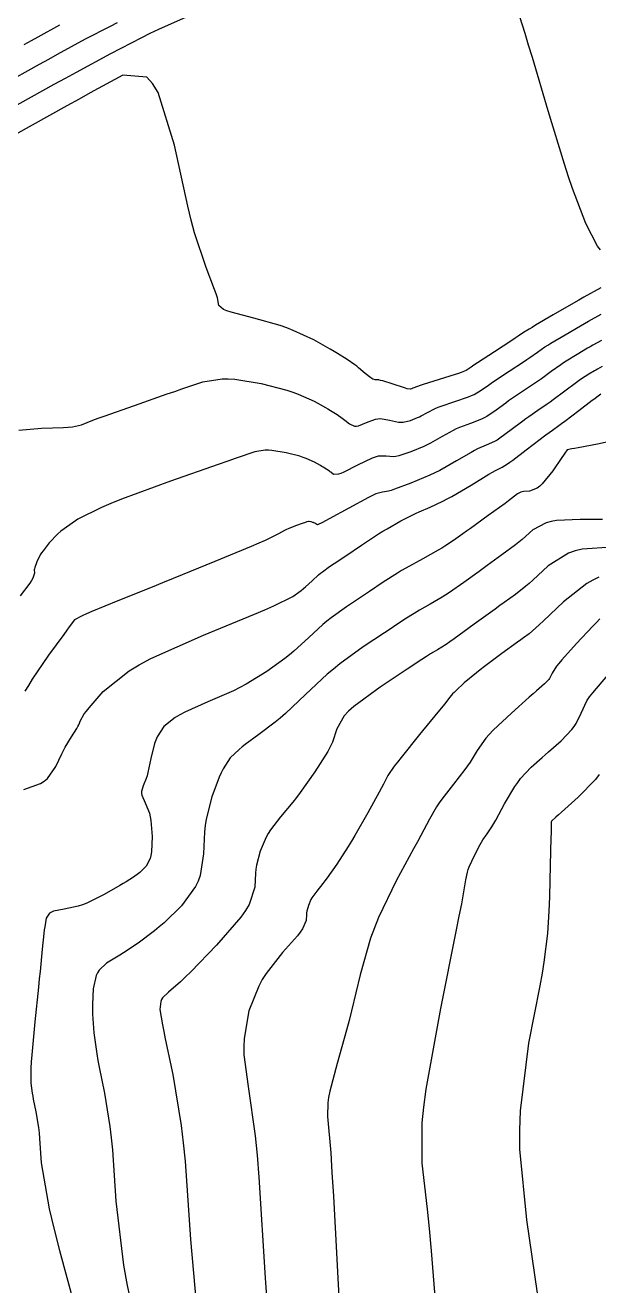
# Model space of a CAD drawing. Header units: metres. Extents: x 837117 to 838479, y 1189012 to 1191015.
# Drawn here: x 837662.7 to 837692.5, y 1190131.8 to 1190197.5 of the extents above; entities that cross this region are included whole.
import ezdxf

# ---------------------------------------------------------------- set-up
doc = ezdxf.new("R2010")
doc.units = ezdxf.units.M
doc.header["$LTSCALE"] = 0.3
doc.layers.add('COTAS 10', color=1, linetype='Continuous')
doc.layers.add('COTAS INT', color=252, linetype='Continuous')

msp = doc.modelspace()

# ---------------------------------------------------------------- linework, layer by layer
at = {"layer": 'COTAS 10'}
for points in [[(837662.329, 1190176.374), (837663.51, 1190176.481), (837664.659, 1190176.513), (837664.901, 1190176.53), (837665.111, 1190176.551), (837665.591, 1190176.654), (837666.175, 1190176.886), (837666.449, 1190176.988), (837666.773, 1190177.105), (837668.346, 1190177.664), (837670.042, 1190178.255), (837670.442, 1190178.393), (837670.812, 1190178.52), (837671.895, 1190178.884), (837672.902, 1190179.049), (837673.222, 1190179.05), (837673.561, 1190179.032), (837674.938, 1190178.806), (837676.271, 1190178.451), (837676.582, 1190178.352), (837676.869, 1190178.252), (837677.694, 1190177.886), (837678.279, 1190177.554), (837678.414, 1190177.476), (837678.538, 1190177.403), (837678.886, 1190177.187), (837679.15, 1190177.004), (837679.22, 1190176.951), (837679.289, 1190176.898), (837679.526, 1190176.698), (837679.801, 1190176.585), (837679.894, 1190176.585), (837679.994, 1190176.6), (837680.415, 1190176.769), (837680.884, 1190176.946), (837681.015, 1190176.965), (837681.147, 1190176.972), (837681.623, 1190176.891), (837682.082, 1190176.787), (837682.202, 1190176.78), (837682.318, 1190176.782), (837682.714, 1190176.868), (837683.078, 1190177.023), (837683.174, 1190177.069), (837683.268, 1190177.116), (837683.592, 1190177.299), (837684, 1190177.502), (837684.148, 1190177.562), (837684.31, 1190177.625), (837685.019, 1190177.864), (837685.718, 1190178.106), (837685.874, 1190178.17), (837686.014, 1190178.232), (837686.381, 1190178.446), (837686.763, 1190178.722), (837686.911, 1190178.824), (837687.078, 1190178.937), (837687.834, 1190179.437), (837688.594, 1190179.938), (837688.764, 1190180.052), (837688.915, 1190180.155), (837689.311, 1190180.438), (837689.702, 1190180.707), (837689.85, 1190180.801), (837690.015, 1190180.904), (837690.754, 1190181.345), (837691.559, 1190181.811), (837691.765, 1190181.93), (837691.965, 1190182.045), (837692.628, 1190182.42)], [(837692.7, 1190171.723), (837691.529, 1190171.713), (837690.3, 1190171.669), (837690.021, 1190171.619), (837689.769, 1190171.552), (837689.08, 1190171.175), (837688.519, 1190170.681), (837688.347, 1190170.54), (837688.168, 1190170.397), (837687.463, 1190169.869), (837686.703, 1190169.322), (837686.489, 1190169.168), (837686.275, 1190169.012), (837685.489, 1190168.44), (837684.736, 1190167.913), (837684.542, 1190167.785), (837684.354, 1190167.666), (837683.73, 1190167.3), (837683.174, 1190166.991), (837683.029, 1190166.906), (837682.89, 1190166.822), (837682.42, 1190166.522), (837681.819, 1190166.12), (837681.597, 1190165.971), (837681.349, 1190165.807), (837680.253, 1190165.079), (837679.027, 1190164.193), (837678.699, 1190163.929), (837678.374, 1190163.656), (837677.241, 1190162.605), (837676.198, 1190161.611), (837675.931, 1190161.376), (837675.674, 1190161.158), (837674.822, 1190160.512), (837674.113, 1190160.002), (837673.945, 1190159.868), (837673.79, 1190159.738), (837673.332, 1190159.298), (837672.957, 1190158.732), (837672.853, 1190158.524), (837672.749, 1190158.292), (837672.376, 1190157.268), (837672.081, 1190156.1), (837672.026, 1190155.778), (837671.984, 1190155.456), (837671.929, 1190154.299), (837671.766, 1190153.182), (837671.657, 1190152.886), (837671.518, 1190152.596), (837670.785, 1190151.597), (837669.881, 1190150.713), (837669.637, 1190150.496), (837669.394, 1190150.291), (837668.537, 1190149.65), (837667.771, 1190149.147), (837667.586, 1190149.029), (837667.413, 1190148.92), (837666.884, 1190148.602), (837666.505, 1190148.243), (837666.425, 1190148.107), (837666.357, 1190147.956), (837666.203, 1190147.278), (837666.158, 1190146.452), (837666.159, 1190146.206), (837666.166, 1190145.953), (837666.237, 1190144.981), (837666.386, 1190143.878), (837666.442, 1190143.544), (837666.504, 1190143.197), (837666.78, 1190141.839), (837667.064, 1190140.1), (837667.132, 1190139.513), (837667.194, 1190138.88), (837667.38, 1190136.211), (837667.775, 1190132.873), (837667.969, 1190131.817), (837668.2, 1190130.704)], [(837692.523, 1190158.435), (837692.33, 1190158.182), (837691.425, 1190157.246), (837690.566, 1190156.477), (837690.401, 1190156.329), (837690.268, 1190156.209), (837690.05, 1190156.01), (837690.041, 1190155.996), (837690.039, 1190155.992), (837690.037, 1190155.989), (837690.033, 1190155.979), (837690.024, 1190155.624), (837690.019, 1190155.404), (837690.012, 1190155.131), (837689.98, 1190153.704), (837689.935, 1190152.081), (837689.92, 1190151.684), (837689.905, 1190151.311), (837689.843, 1190150.153), (837689.65, 1190148.663), (837689.552, 1190148.08), (837689.435, 1190147.423), (837688.853, 1190144.434), (837688.407, 1190140.91), (837688.375, 1190139.916), (837688.383, 1190138.914), (837688.746, 1190135.23), (837689.307, 1190131.423)]]:
    msp.add_lwpolyline(points, dxfattribs=at)
at = {"layer": 'COTAS INT'}
for points in [[(837692.588, 1190185.762), (837692.432, 1190185.961), (837691.83, 1190187.13), (837691.146, 1190188.955), (837690.937, 1190189.569), (837690.72, 1190190.23), (837689.868, 1190193.009), (837689.048, 1190195.774), (837688.852, 1190196.425), (837688.669, 1190197.027), (837688.12, 1190198.792)], [(837671.198, 1190197.958), (837669.591, 1190197.24), (837669.146, 1190197.029), (837668.702, 1190196.812), (837667.097, 1190195.982), (837665.306, 1190195.006), (837664.745, 1190194.696), (837664.155, 1190194.37), (837661.787, 1190193.048)], [(837667.445, 1190197.582), (837667.083, 1190197.405), (837665.776, 1190196.73), (837664.319, 1190195.935), (837663.862, 1190195.683), (837663.382, 1190195.417), (837661.454, 1190194.342)], [(837662.609, 1190196.465), (837662.979, 1190196.67), (837663.332, 1190196.864), (837664.456, 1190197.477)], [(837692.605, 1190183.79), (837691.731, 1190183.296), (837691.468, 1190183.145), (837691.196, 1190182.988), (837690.135, 1190182.373), (837689.217, 1190181.834), (837689.034, 1190181.726), (837688.882, 1190181.635), (837688.593, 1190181.453), (837688.309, 1190181.26), (837688.16, 1190181.162), (837687.981, 1190181.044), (837687.082, 1190180.457), (837686.187, 1190179.872), (837686.01, 1190179.756), (837685.865, 1190179.66), (837685.597, 1190179.479), (837685.343, 1190179.374), (837685.206, 1190179.327), (837685.04, 1190179.272), (837684.202, 1190179.004), (837683.368, 1190178.742), (837683.205, 1190178.69), (837683.071, 1190178.646), (837682.835, 1190178.562), (837682.789, 1190178.536), (837682.776, 1190178.529), (837682.762, 1190178.523), (837682.711, 1190178.501), (837682.539, 1190178.528), (837682.45, 1190178.553), (837682.343, 1190178.585), (837681.805, 1190178.762), (837681.264, 1190178.935), (837681.154, 1190178.965), (837681.062, 1190178.986), (837680.875, 1190178.998), (837680.751, 1190179.024), (837680.698, 1190179.054), (837680.638, 1190179.095), (837680.354, 1190179.328), (837680.007, 1190179.621), (837679.907, 1190179.699), (837679.804, 1190179.776), (837679.418, 1190180.044), (837678.908, 1190180.36), (837678.727, 1190180.466), (837678.53, 1190180.582), (837677.672, 1190181.068), (837676.604, 1190181.57), (837676.273, 1190181.696), (837675.926, 1190181.816), (837674.548, 1190182.201), (837673.369, 1190182.514), (837673.149, 1190182.589), (837672.975, 1190182.658), (837672.728, 1190182.864), (837672.659, 1190183.272), (837672.597, 1190183.469), (837672.517, 1190183.701), (837672.071, 1190184.843), (837671.472, 1190186.658), (837671.296, 1190187.315), (837671.115, 1190188.039), (837670.421, 1190191.21), (837669.57, 1190193.967), (837669.289, 1190194.429), (837668.989, 1190194.761), (837667.742, 1190194.871), (837666.044, 1190193.942), (837665.459, 1190193.619), (837664.824, 1190193.266), (837662.119, 1190191.755)], [(837692.651, 1190181.049), (837692.199, 1190180.794), (837692.063, 1190180.716), (837691.922, 1190180.634), (837691.373, 1190180.316), (837690.814, 1190179.973), (837690.666, 1190179.877), (837690.522, 1190179.78), (837690.029, 1190179.423), (837689.521, 1190179.049), (837689.367, 1190178.941), (837689.208, 1190178.831), (837688.587, 1190178.416), (837687.969, 1190178.002), (837687.811, 1190177.892), (837687.66, 1190177.784), (837687.165, 1190177.413), (837686.685, 1190177.09), (837686.543, 1190177.012), (837686.396, 1190176.94), (837685.836, 1190176.724), (837685.252, 1190176.507), (837685.09, 1190176.435), (837684.929, 1190176.358), (837684.349, 1190176.036), (837683.747, 1190175.697), (837683.572, 1190175.608), (837683.393, 1190175.523), (837682.718, 1190175.235), (837682.097, 1190175.036), (837681.953, 1190175.007), (837681.82, 1190174.99), (837681.441, 1190175.02), (837681.029, 1190175.009), (837680.877, 1190174.966), (837680.707, 1190174.905), (837679.954, 1190174.54), (837679.237, 1190174.176), (837679.09, 1190174.116), (837678.964, 1190174.074), (837678.697, 1190174.068), (837678.57, 1190174.175), (837678.533, 1190174.203), (837678.496, 1190174.232), (837678.354, 1190174.33), (837678.168, 1190174.445), (837678.101, 1190174.485), (837678.029, 1190174.527), (837677.715, 1190174.705), (837677.273, 1190174.901), (837677.12, 1190174.954), (837676.953, 1190175.008), (837676.238, 1190175.198), (837675.5, 1190175.319), (837675.319, 1190175.328), (837675.147, 1190175.328), (837674.608, 1190175.239), (837673.644, 1190174.91), (837673.205, 1190174.757), (837672.691, 1190174.578), (837670.212, 1190173.711), (837667.669, 1190172.774), (837667.115, 1190172.551), (837666.626, 1190172.344), (837665.4, 1190171.731), (837664.684, 1190171.234), (837664.516, 1190171.101), (837664.36, 1190170.97), (837663.909, 1190170.51), (837663.585, 1190170.085), (837663.512, 1190169.976), (837663.444, 1190169.869), (837663.257, 1190169.514), (837663.153, 1190169.221), (837663.137, 1190169.154), (837663.128, 1190169.093), (837663.143, 1190168.924), (837663.061, 1190168.663), (837662.99, 1190168.545), (837662.899, 1190168.406), (837662.395, 1190167.74)], [(837692.674, 1190179.679), (837692.432, 1190179.542), (837692.36, 1190179.501), (837692.284, 1190179.458), (837691.991, 1190179.288), (837691.612, 1190179.043), (837691.483, 1190178.952), (837691.342, 1190178.852), (837690.747, 1190178.408), (837690.127, 1190177.944), (837689.971, 1190177.831), (837689.821, 1190177.724), (837689.339, 1190177.396), (837688.859, 1190177.066), (837688.712, 1190176.96), (837688.558, 1190176.846), (837687.95, 1190176.38), (837687.356, 1190175.947), (837687.211, 1190175.855), (837687.075, 1190175.775), (837686.653, 1190175.583), (837686.194, 1190175.39), (837686.033, 1190175.308), (837685.858, 1190175.214), (837685.106, 1190174.773), (837684.226, 1190174.277), (837683.97, 1190174.148), (837683.709, 1190174.023), (837682.722, 1190173.602), (837681.876, 1190173.29), (837681.704, 1190173.235), (837681.559, 1190173.192), (837681.259, 1190173.149), (837680.912, 1190173.047), (837680.738, 1190172.967), (837680.53, 1190172.865), (837679.494, 1190172.311), (837678.48, 1190171.752), (837678.285, 1190171.647), (837678.128, 1190171.563), (837677.868, 1190171.438), (837677.851, 1190171.452), (837677.841, 1190171.46), (837677.822, 1190171.473), (837677.797, 1190171.488), (837677.789, 1190171.494), (837677.779, 1190171.499), (837677.737, 1190171.523), (837677.677, 1190171.549), (837677.657, 1190171.557), (837677.634, 1190171.564), (837677.538, 1190171.589), (837677.439, 1190171.606), (837677.415, 1190171.607), (837677.392, 1190171.607), (837677.32, 1190171.595), (837677.19, 1190171.551), (837677.131, 1190171.53), (837677.062, 1190171.506), (837676.73, 1190171.39), (837676.35, 1190171.239), (837676.251, 1190171.194), (837676.155, 1190171.147), (837675.832, 1190170.964), (837675.139, 1190170.625), (837674.81, 1190170.48), (837674.421, 1190170.313), (837672.522, 1190169.523), (837670.358, 1190168.642), (837669.801, 1190168.416), (837669.264, 1190168.199), (837667.478, 1190167.481), (837666.12, 1190166.924), (837665.852, 1190166.807), (837665.631, 1190166.707), (837665.223, 1190166.483), (837664.954, 1190166.131), (837664.82, 1190165.949), (837664.661, 1190165.732), (837663.875, 1190164.644), (837663.024, 1190163.397), (837662.824, 1190163.079), (837662.64, 1190162.773)], [(837662.593, 1190157.653), (837663.458, 1190157.97), (837663.649, 1190158.091), (837663.819, 1190158.228), (837664.259, 1190158.844), (837664.568, 1190159.516), (837664.656, 1190159.687), (837664.745, 1190159.853), (837665.075, 1190160.399), (837665.35, 1190160.837), (837665.405, 1190160.935), (837665.45, 1190161.023), (837665.537, 1190161.254), (837665.735, 1190161.586), (837665.85, 1190161.737), (837665.991, 1190161.914), (837666.719, 1190162.766), (837668.065, 1190163.835), (837668.597, 1190164.149), (837669.197, 1190164.47), (837671.937, 1190165.695), (837674.59, 1190166.78), (837675.136, 1190167.014), (837675.6, 1190167.218), (837676.591, 1190167.715), (837677.022, 1190168.027), (837677.132, 1190168.115), (837677.239, 1190168.203), (837677.592, 1190168.528), (837677.928, 1190168.84), (837678.025, 1190168.921), (837678.122, 1190168.999), (837678.486, 1190169.262), (837678.971, 1190169.585), (837679.144, 1190169.702), (837679.335, 1190169.829), (837680.165, 1190170.387), (837681.05, 1190170.965), (837681.275, 1190171.105), (837681.491, 1190171.237), (837682.198, 1190171.641), (837682.829, 1190171.964), (837682.997, 1190172.044), (837683.163, 1190172.12), (837683.735, 1190172.361), (837684.398, 1190172.668), (837684.621, 1190172.786), (837684.86, 1190172.918), (837685.864, 1190173.51), (837686.787, 1190174.07), (837686.976, 1190174.181), (837687.136, 1190174.272), (837687.471, 1190174.443), (837687.753, 1190174.609), (837687.879, 1190174.698), (837688.027, 1190174.805), (837688.734, 1190175.347), (837689.456, 1190175.908), (837689.613, 1190176.027), (837689.75, 1190176.131), (837690.091, 1190176.375), (837690.435, 1190176.618), (837690.574, 1190176.721), (837690.733, 1190176.839), (837691.465, 1190177.393), (837692.163, 1190177.925), (837692.299, 1190178.028), (837692.411, 1190178.112), (837692.61, 1190178.259)], [(837693.464, 1190175.863), (837692.433, 1190175.634), (837691.44, 1190175.454), (837691.25, 1190175.42), (837691.098, 1190175.392), (837690.856, 1190175.347), (837690.74, 1190175.179), (837690.668, 1190175.074), (837690.578, 1190174.943), (837690.106, 1190174.257), (837689.565, 1190173.574), (837689.431, 1190173.445), (837689.304, 1190173.342), (837688.903, 1190173.188), (837688.591, 1190173.177), (837688.52, 1190173.164), (837688.456, 1190173.148), (837688.282, 1190173.052), (837687.968, 1190172.803), (837687.816, 1190172.69), (837687.636, 1190172.558), (837686.753, 1190171.919), (837685.827, 1190171.255), (837685.621, 1190171.106), (837685.437, 1190170.973), (837684.951, 1190170.621), (837684.495, 1190170.323), (837684.33, 1190170.224), (837684.147, 1190170.118), (837683.344, 1190169.675), (837682.473, 1190169.189), (837682.247, 1190169.057), (837682.028, 1190168.925), (837681.293, 1190168.454), (837680.577, 1190167.974), (837680.16, 1190167.696), (837679.37, 1190167.171), (837678.575, 1190166.596), (837678.362, 1190166.425), (837678.151, 1190166.248), (837677.416, 1190165.566), (837676.645, 1190164.858), (837676.413, 1190164.665), (837676.172, 1190164.474), (837675.23, 1190163.793), (837674.155, 1190163.142), (837673.829, 1190162.97), (837673.491, 1190162.801), (837672.168, 1190162.219), (837670.963, 1190161.68), (837670.699, 1190161.539), (837670.466, 1190161.401), (837669.873, 1190160.931), (837669.529, 1190160.404), (837669.451, 1190160.23), (837669.381, 1190160.044), (837669.193, 1190159.272), (837669.047, 1190158.536), (837669.004, 1190158.373), (837668.96, 1190158.227), (837668.791, 1190157.847), (837668.702, 1190157.548), (837668.707, 1190157.453), (837668.727, 1190157.353), (837668.907, 1190156.95), (837669.124, 1190156.416), (837669.168, 1190156.234), (837669.203, 1190156.037), (837669.27, 1190155.203), (837669.232, 1190154.399), (837669.201, 1190154.221), (837669.163, 1190154.063), (837668.952, 1190153.656), (837668.689, 1190153.399), (837668.618, 1190153.336), (837668.547, 1190153.276), (837668.298, 1190153.09), (837667.914, 1190152.851), (837667.758, 1190152.759), (837667.581, 1190152.655), (837666.763, 1190152.184), (837665.861, 1190151.734), (837665.632, 1190151.643), (837665.411, 1190151.568), (837664.684, 1190151.417), (837664.132, 1190151.311), (837664.021, 1190151.263), (837663.928, 1190151.208), (837663.744, 1190150.944), (837663.673, 1190150.505), (837663.651, 1190150.34), (837663.629, 1190150.156), (837663.544, 1190149.335), (837663.43, 1190148.18), (837663.39, 1190147.786), (837663.347, 1190147.36), (837663.159, 1190145.552), (837662.999, 1190143.835), (837662.973, 1190143.466), (837662.954, 1190143.143), (837662.954, 1190142.359), (837663.025, 1190141.837), (837663.052, 1190141.679), (837663.081, 1190141.514), (837663.211, 1190140.871), (837663.346, 1190140.047), (837663.378, 1190139.769), (837663.408, 1190139.469), (837663.496, 1190138.205), (837663.912, 1190135.817), (837664.149, 1190134.808), (837664.438, 1190133.648), (837665.92, 1190128.205)], [(837693.179, 1190170.281), (837691.647, 1190170.177), (837691.278, 1190170.084), (837690.932, 1190169.964), (837689.879, 1190169.299), (837689.071, 1190168.558), (837688.879, 1190168.389), (837688.701, 1190168.237), (837688.173, 1190167.819), (837687.578, 1190167.389), (837687.357, 1190167.229), (837687.112, 1190167.051), (837686.026, 1190166.259), (837684.977, 1190165.502), (837684.754, 1190165.346), (837684.562, 1190165.213), (837684.115, 1190164.926), (837683.874, 1190164.792), (837683.812, 1190164.755), (837683.751, 1190164.719), (837683.548, 1190164.589), (837683.061, 1190164.265), (837682.823, 1190164.106), (837682.539, 1190163.917), (837681.137, 1190162.987), (837679.756, 1190161.969), (837679.486, 1190161.725), (837679.264, 1190161.497), (837678.867, 1190160.812), (837678.644, 1190160.117), (837678.532, 1190159.884), (837678.398, 1190159.632), (837677.735, 1190158.576), (837676.971, 1190157.502), (837676.774, 1190157.241), (837676.583, 1190156.994), (837675.947, 1190156.233), (837675.422, 1190155.556), (837675.301, 1190155.364), (837675.192, 1190155.168), (837674.886, 1190154.444), (837674.699, 1190153.706), (837674.665, 1190153.502), (837674.638, 1190153.299), (837674.603, 1190152.568), (837674.307, 1190151.66), (837674.116, 1190151.345), (837673.877, 1190151.003), (837672.618, 1190149.538), (837671.279, 1190148.164), (837670.989, 1190147.88), (837670.735, 1190147.636), (837670.112, 1190147.103), (837669.804, 1190146.803), (837669.75, 1190146.707), (837669.709, 1190146.605), (837669.67, 1190146.191), (837669.803, 1190145.397), (837669.87, 1190145.056), (837669.95, 1190144.663), (837670.348, 1190142.807), (837670.782, 1190140.152), (837670.885, 1190139.256), (837670.981, 1190138.29), (837671.265, 1190134.217), (837671.638, 1190129.929)], [(837692.506, 1190168.706), (837692.204, 1190168.564), (837691.892, 1190168.384), (837690.677, 1190167.422), (837689.622, 1190166.435), (837689.41, 1190166.239), (837689.233, 1190166.076), (837688.883, 1190165.769), (837688.59, 1190165.557), (837688.449, 1190165.454), (837688.282, 1190165.332), (837687.461, 1190164.733), (837686.559, 1190164.058), (837686.34, 1190163.888), (837686.135, 1190163.726), (837685.507, 1190163.201), (837685.062, 1190162.797), (837684.972, 1190162.711), (837684.897, 1190162.636), (837684.746, 1190162.458), (837684.472, 1190162.096), (837684.32, 1190161.904), (837684.134, 1190161.674), (837683.183, 1190160.514), (837682.219, 1190159.325), (837682.025, 1190159.077), (837681.861, 1190158.864), (837681.532, 1190158.387), (837681.296, 1190157.937), (837681.191, 1190157.742), (837681.069, 1190157.516), (837680.485, 1190156.444), (837679.815, 1190155.259), (837679.638, 1190154.962), (837679.466, 1190154.679), (837678.876, 1190153.768), (837678.373, 1190153.052), (837678.256, 1190152.892), (837678.148, 1190152.748), (837677.838, 1190152.365), (837677.619, 1190152.083), (837677.569, 1190152.003), (837677.523, 1190151.922), (837677.396, 1190151.619), (837677.318, 1190151.312), (837677.303, 1190151.227), (837677.292, 1190151.142), (837677.278, 1190150.837), (837677.093, 1190150.395), (837676.974, 1190150.223), (837676.827, 1190150.03), (837676.05, 1190149.155), (837675.193, 1190148.072), (837674.995, 1190147.748), (837674.813, 1190147.414), (837674.3, 1190146.117), (837674.049, 1190144.684), (837674.033, 1190144.263), (837674.041, 1190143.831), (837674.265, 1190142.187), (837674.629, 1190139.617), (837674.726, 1190138.603), (837674.821, 1190137.457), (837675.149, 1190132.223), (837675.501, 1190126.985)], [(837692.566, 1190166.544), (837692.386, 1190166.36), (837692.191, 1190166.156), (837691.354, 1190165.263), (837690.585, 1190164.406), (837690.434, 1190164.225), (837690.309, 1190164.069), (837690.079, 1190163.707), (837689.984, 1190163.5), (837689.945, 1190163.441), (837689.899, 1190163.381), (837689.683, 1190163.159), (837689.264, 1190162.787), (837689.089, 1190162.632), (837688.889, 1190162.455), (837687.955, 1190161.631), (837687.013, 1190160.741), (837686.808, 1190160.524), (837686.628, 1190160.319), (837686.176, 1190159.683), (837685.808, 1190159.076), (837685.679, 1190158.89), (837685.539, 1190158.695), (837684.938, 1190157.927), (837684.335, 1190157.15), (837684.194, 1190156.95), (837684.064, 1190156.757), (837683.69, 1190156.114), (837683.244, 1190155.257), (837683.068, 1190154.928), (837682.87, 1190154.559), (837681.968, 1190152.899), (837681.04, 1190150.98), (837680.826, 1190150.449), (837680.631, 1190149.917), (837680.08, 1190147.998), (837679.637, 1190146.123), (837679.51, 1190145.619), (837679.38, 1190145.123), (837678.894, 1190143.387), (837678.513, 1190141.933), (837678.449, 1190141.614), (837678.404, 1190141.331), (837678.391, 1190140.614), (837678.554, 1190138.729), (837678.619, 1190137.711), (837678.693, 1190136.477), (837679.033, 1190130.229)], [(837684.232, 1190128.193), (837683.797, 1190133.63), (837683.694, 1190134.789), (837683.598, 1190135.798), (837683.314, 1190138.193), (837683.319, 1190140.289), (837683.406, 1190141.111), (837683.53, 1190142.037), (837684.285, 1190146.251), (837685.091, 1190150.255), (837685.247, 1190151.048), (837685.374, 1190151.705), (837685.587, 1190152.94), (837685.67, 1190153.346), (837685.715, 1190153.479), (837685.768, 1190153.622), (837686.037, 1190154.217), (837686.337, 1190154.788), (837686.41, 1190154.916), (837686.479, 1190155.032), (837686.692, 1190155.34), (837686.944, 1190155.717), (837687.038, 1190155.875), (837687.143, 1190156.057), (837687.606, 1190156.908), (837688.141, 1190157.81), (837688.29, 1190158.024), (837688.44, 1190158.222), (837688.985, 1190158.808), (837689.557, 1190159.315), (837689.724, 1190159.463), (837689.895, 1190159.615), (837690.541, 1190160.191), (837691.109, 1190160.777), (837691.231, 1190160.935), (837691.336, 1190161.091), (837691.587, 1190161.637), (837691.89, 1190162.264), (837692.029, 1190162.472), (837692.192, 1190162.694), (837692.978, 1190163.615)]]:
    msp.add_lwpolyline(points, dxfattribs=at)

doc.saveas('drawing.dxf')
